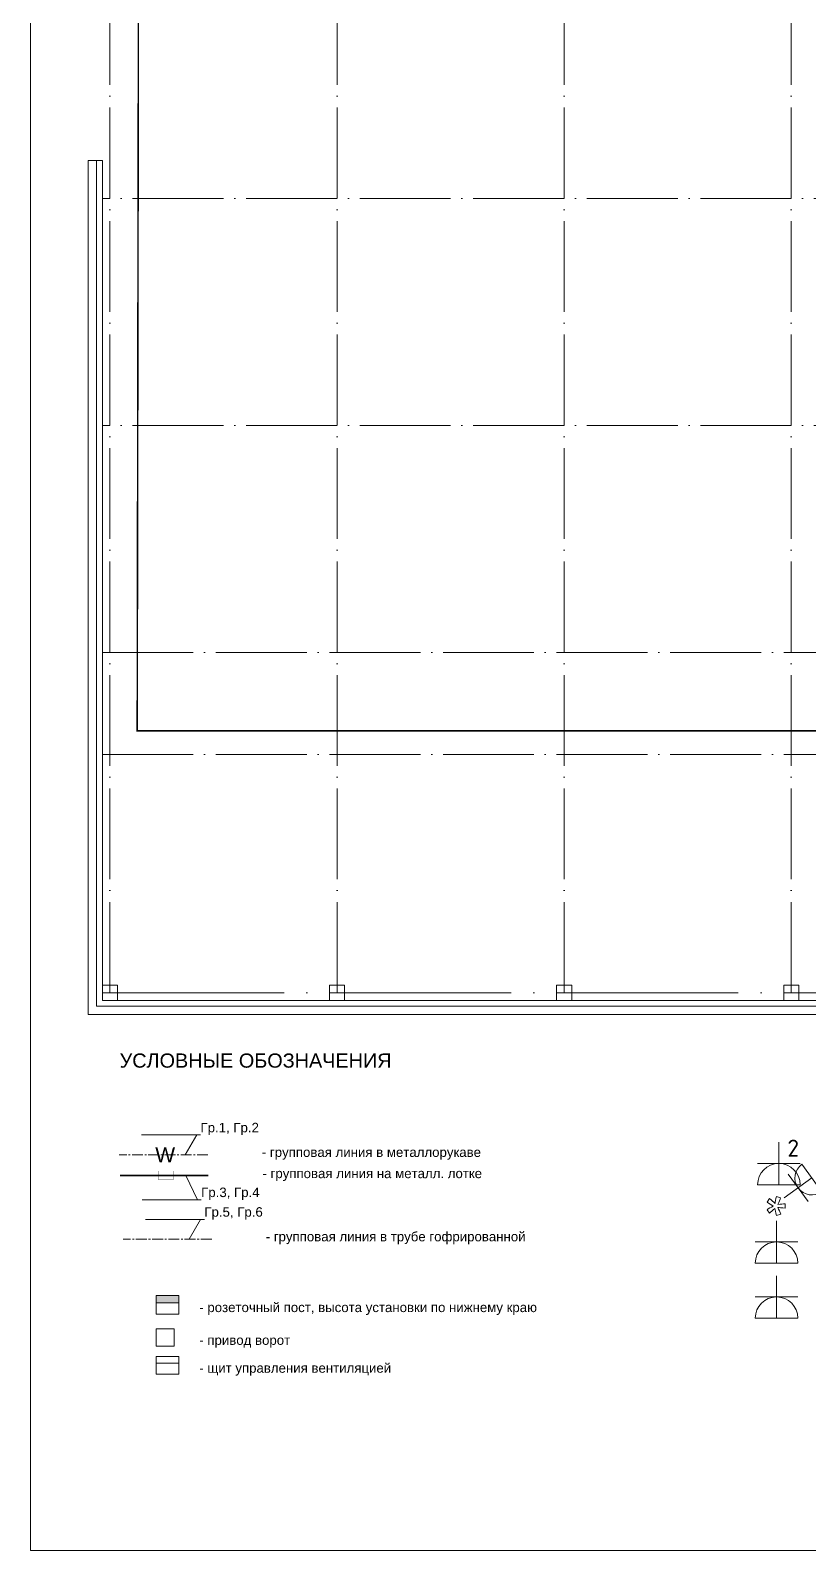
# Model space of a CAD drawing. Header units: millimetres. Extents: x -7047 to 653546, y -441812 to -147059.
# Drawn here: x 94766 to 115322, y -304473 to -264285 of the extents above; entities that cross this region are included whole.
import ezdxf
from ezdxf import colors
from ezdxf.entities.mleader import LeaderData, LeaderLine
from ezdxf.enums import TextEntityAlignment as Align
from ezdxf.math import Vec2, Vec3

# ---------------------------------------------------------------- set-up
doc = ezdxf.new("R2010")
doc.units = ezdxf.units.MM
for name, pattern in [('ACAD_ISO04W100', [30, 24, -3, 0, -3]), ('PHANTOM2', [31.75, 15.875, -3.175, 3.175, -3.175, 3.175, -3.175]), ('осевая2', [28.575, 19.05, -3.175, 3.175, -3.175])]:
    doc.linetypes.add(name, pattern=pattern)
for name, color, linetype, lineweight in [('$Osveshenie', 240, 'Continuous', 15), ('$Оbорудование', 173, 'Continuous', 20), ('$Оbорудование @ 1', 173, 'Continuous', 20), ('$Оbорудование @ 150', 173, 'Continuous', 20), ('$Оbорудование @ 60', 173, 'Continuous', 20), ('1-Колонна', 244, 'Continuous', 60), ('1-Стена сэндвич-панель', 157, 'Continuous', 60), ('1-Цоколь', 249, 'Continuous', 15), ('Ось', 251, 'ACAD_ISO04W100', 9)]:
    doc.layers.add(name, color=color, linetype=linetype, lineweight=lineweight)
doc.layers.add('$TEXT', color=250, linetype='Continuous')
doc.layers.add('1 этаж', color=7, linetype='Continuous')
doc.styles.add('Arial Annotative', font='arial.ttf', dxfattribs={"height": 2.5})
doc.styles.add('GOST_B 0.0', font='isocpeur.ttf')
doc.styles.add('Анно2.0', font='arial.ttf', dxfattribs={"height": 2})
doc.styles.add('Аннот2.5', font='arial.ttf', dxfattribs={"height": 2.5})

# ---------------------------------------------------------------- blocks, each defined once
blk = doc.blocks.new('_None')
blk = doc.blocks.new('234234234')
at = {"layer": '$Оbорудование'}
h = blk.add_hatch(color=256, dxfattribs=at)
h.dxf.hatch_style = 1
h.paths.add_polyline_path([(150, 125), (30, 25), (150, 25)], flags=17)
h.paths.add_polyline_path([(150, 125), (-150, 125), (-30, 25), (30, 25)])
h.paths.add_polyline_path([(-150, 125), (-150, 25), (-30, 25)])
blk.add_lwpolyline([(-150, -125), (150, -125), (150, 125), (-150, 125)], close=True, dxfattribs=at)
blk.add_lwpolyline([(-150, 125), (-150, 25), (150, 25)], dxfattribs=at)
blk = doc.blocks.new('$БлокРозеток 2п+PEскрыт_IP2X')
at = {"layer": '$Оbорудование', "lineweight": 20}
for points in [[(0, 0), (0, 5)], [(-2.5, 2.5), (2.5, 2.5)]]:
    blk.add_lwpolyline(points, dxfattribs=at)
blk.add_lwpolyline([(-2.5, 0, -1), (2.5, 0), (-2.5, 0)], format="xyb", dxfattribs=at)
at = {"style": 'GOST_B 0.0'}
blk.add_attdef('КОЛИЧЕСТВОРОЗЕТОК', text='', height=2, dxfattribs=at).set_placement((1, 2.7), align=Align.BOTTOM_LEFT)
blk = doc.blocks.new('$Розетка 2п+PEcкрыт_IP2x')
at = {"layer": '$Оbорудование', "lineweight": 20}
for points in [[(0, 0), (0, 5)], [(-2.5, 2.5), (2.5, 2.5)]]:
    blk.add_lwpolyline(points, dxfattribs=at)
blk.add_lwpolyline([(-2.5, 0, -1), (2.5, 0), (-2.5, 0)], format="xyb", dxfattribs=at)
blk = doc.blocks.new('*U184')
at = {"layer": '$Оbорудование @ 1', "rotation": 35.85142707695863}
blk.add_blockref('$Розетка 2п+PEcкрыт_IP2x', (156, 98), dxfattribs=at)
at = {"layer": '$Оbорудование @ 60', "xscale": 60, "yscale": 60, "zscale": 60, "rotation": 35.85142707695862}
blk.add_blockref('$Розетка 2п+PEcкрыт_IP2x', (156, 98), dxfattribs=at)
blk = doc.blocks.new('вывод кондиционер')
for p, q in [((-163, 373), (-174, 409)), ((-154, 471), (-124, 493)), ((-58, 493), (-27, 471)), ((-7, 409), (-19, 374)), ((-163, 373), (-163, 373)), ((-74, 334), (-110, 334))]:
    blk.add_line(p, q)
for points in [[(-174, 409), (-147, 417), (-127, 422), (-113, 423)], [(-113, 423), (-133, 446), (-147, 462), (-154, 471)], [(-124, 493), (-115, 479), (-104, 461), (-92, 438)], [(-92, 438), (-83, 456), (-72, 474), (-58, 493)], [(-27, 471), (-41, 452), (-55, 436), (-70, 422)], [(-70, 422), (-57, 421), (-35, 417), (-7, 409)], [(-104, 398), (-124, 388), (-144, 380), (-163, 373)], [(-110, 334), (-109, 365), (-107, 386), (-104, 398)], [(-19, 374), (-35, 379), (-55, 387), (-79, 398)], [(-79, 398), (-75, 371), (-73, 350), (-74, 334)]]:
    blk.add_open_spline(points, degree=3)
at = {"layer": '$Оbорудование', "color": 1, "linetype": 'ByBlock'}
blk.add_blockref('*U184', (0, 0), dxfattribs=at)
blk = doc.blocks.new('A$C181874AD')
at = {"layer": '$Osveshenie', "color": 7, "linetype": 'осевая2', "ltscale": 15}
for points in [[(2329, -2302), (-10, -2302)], [(2431, -4533), (92, -4533)], [(2431, -4533), (92, -4533)]]:
    blk.add_lwpolyline(points, dxfattribs=at)
at = {"layer": '$Osveshenie', "color": 7, "const_width": 10}
blk.add_lwpolyline([(1029, -2736), (1029, -2962), (1411, -2962), (1411, -2736)], dxfattribs=at)
at = {"layer": '$Osveshenie', "color": 7, "linetype": 'PHANTOM2', "ltscale": 30, "const_width": 40}
blk.add_lwpolyline([(2346, -2849), (12, -2849)], dxfattribs=at)
at = {"layer": '$Оbорудование', "color": 7}
for points in [[(966, -6903), (1441, -6903), (1441, -7366), (966, -7366)], [(966, -7640), (1565, -7640), (1565, -8102), (966, -8102)]]:
    blk.add_lwpolyline(points, close=True, dxfattribs=at)
blk.add_lwpolyline([(966, -7808), (1565, -7808)], dxfattribs=at)
at = {"color": 7, "lineweight": 0, "xscale": 2, "yscale": 2, "zscale": 2}
blk.add_blockref('234234234', (1261, -6269), dxfattribs=at)
at = {"layer": '$Osveshenie', "color": 7, "style": 'Аннот2.5'}
for s, p in [('- групповая линия в металлорукаве', (3756, -2360)), ('- групповая линия на металл. лотке', (3773, -2921)), ('- групповая линия в трубе гофрированной', (3858, -4591)), ('- групповая линия в трубе гофрированной', (3858, -4591))]:
    blk.add_text(s, height=250, dxfattribs=at).set_placement(p)
at = {"layer": '$Osveshenie', "color": 7, "insert": (1466, -2302), "char_height": 400, "width": 1563.28, "attachment_point": 6, "style": 'Анно2.0'}
blk.add_mtext('W', dxfattribs=at)
at = {"color": 7, "lineweight": 0, "style": 'Аннот2.5'}
for s, p in [('- розеточный пост, высота установки по нижнему краю', (2104, -6462)), ('- привод ворот', (2104, -7328)), ('- щит управления вентиляцией', (2104, -8065))]:
    blk.add_text(s, height=250, dxfattribs=at).set_placement(p)
at = {"layer": '1 этаж', "color": 7, "lineweight": 25, "style": 'Аннот2.5'}
blk.add_text('УСЛОВНЫЕ ОБОЗНАЧЕНИЯ', height=375, dxfattribs=at).set_placement((0, 0))
at = {"layer": '$TEXT', "color": 7}
ml = blk.add_multileader_mtext('Standard', dxfattribs=at)
ml.set_content('Гр.1, Гр.2', color=7, style='Arial Annotative')
ml.set_leader_properties(color=256)
ml.set_arrow_properties(name='NONE')
ml.build(insert=Vec2(0, 0))
ml.multileader.update_dxf_attribs({"text_left_attachment_type": 6, "text_right_attachment_type": 6, "dogleg_length": 1, "arrow_head_size": 300, "scale": 100})
ctx = ml.context
ctx.base_point, ctx.scale, ctx.char_height, ctx.arrow_head_size, ctx.landing_gap_size, ctx.plane_origin = Vec3(2136, -1779), 100, 250, 300, 0, Vec3(1734, -2302)
ctx.left_attachment, ctx.right_attachment = 6, 6
notes = []
notes.append((ctx, [(0, (1, 1, 0), (2036, -1779), (1, 0), 100, [(0, [(1734, -2302), (2036, -1779)], 0, [])])]))
ctx.mtext.insert, ctx.mtext.flow_direction = Vec3(2136, -1459), 5
ml = blk.add_multileader_mtext('Standard', dxfattribs=at)
ml.set_content('Гр.3, Гр.4', color=7, style='Arial Annotative')
ml.set_leader_properties(color=256)
ml.set_arrow_properties(name='NONE')
ml.build(insert=Vec2(0, 0))
ml.multileader.update_dxf_attribs({"text_left_attachment_type": 6, "text_right_attachment_type": 6, "dogleg_length": 1, "arrow_head_size": 300, "scale": 100})
ctx = ml.context
ctx.base_point, ctx.scale, ctx.char_height, ctx.arrow_head_size, ctx.landing_gap_size, ctx.plane_origin = Vec3(2153, -3491), 100, 250, 300, 0, Vec3(1751, -2849)
ctx.left_attachment, ctx.right_attachment = 6, 6
notes.append((ctx, [(0, (1, 1, 0), (2053, -3491), (1, 0), 100, [(0, [(1751, -2849), (2053, -3491)], 0, [])])]))
ctx.mtext.insert, ctx.mtext.flow_direction = Vec3(2153, -3171), 5
ml = blk.add_multileader_mtext('Standard', dxfattribs=at)
ml.set_content('Гр.5, Гр.6', color=7, style='Arial Annotative')
ml.set_leader_properties(color=256)
ml.set_arrow_properties(name='NONE')
ml.build(insert=Vec2(0, 0))
ml.multileader.update_dxf_attribs({"text_left_attachment_type": 6, "text_right_attachment_type": 6, "dogleg_length": 1, "arrow_head_size": 300, "scale": 100})
ctx = ml.context
ctx.base_point, ctx.scale, ctx.char_height, ctx.arrow_head_size, ctx.landing_gap_size, ctx.plane_origin = Vec3(2238, -4010), 100, 250, 300, 0, Vec3(1836, -4533)
ctx.left_attachment, ctx.right_attachment = 6, 6
notes.append((ctx, [(0, (1, 1, 0), (2138, -4010), (1, 0), 100, [(0, [(1836, -4533), (2138, -4010)], 0, [])])]))
ctx.mtext.insert, ctx.mtext.flow_direction = Vec3(2238, -3690), 5
for ctx, leaders in notes:
    for number, flags, end, landing, length, lines in leaders:
        leader = LeaderData()
        leader.index, (leader.has_last_leader_line, leader.has_dogleg_vector, leader.attachment_direction) = number, flags
        leader.last_leader_point, leader.dogleg_vector, leader.dogleg_length = Vec3(end), Vec3(landing), length
        for number, points, colour, breaks in lines:
            line = LeaderLine()
            line.index, line.vertices, line.color, line.breaks = number, Vec3.list(points), colors.encode_raw_color(colour), breaks
            leader.lines.append(line)
        ctx.leaders.append(leader)

msp = doc.modelspace()

# ---------------------------------------------------------------- linework, layer by layer
at = {"layer": '$Osveshenie', "color": 7, "linetype": 'PHANTOM2', "ltscale": 30, "const_width": 40}
msp.add_lwpolyline([(117401.9, -221725.6), (97688.9, -221725.3), (97586.7, -282800.8), (107288.2, -282800.8), (117401.9, -282800.8)], dxfattribs=at)
at = {"layer": '$Оbорудование', "color": 0, "linetype": 'ByBlock'}
for p, q in [((94766, -304473.2), (94766, -215052.2)), ((96295.6, -267726.8), (96665.6, -267726.8)), ((96665.6, -268726.8), (96665.6, -267726.8)), ((125774.4, -304473.2), (94766, -304473.2))]:
    msp.add_line(p, q, dxfattribs=at)
at = {"layer": '1-Колонна', "color": 7, "lineweight": 0}
for points in [[(96665.6, -289526.8), (97065.6, -289526.8), (97065.6, -289926.8), (96665.6, -289926.8)], [(102665.6, -289526.8), (103065.6, -289526.8), (103065.6, -289926.8), (102665.6, -289926.8)], [(108665.6, -289526.8), (109065.6, -289526.8), (109065.6, -289926.8), (108665.6, -289926.8)], [(114665.6, -289526.8), (115065.6, -289526.8), (115065.6, -289926.8), (114665.6, -289926.8)]]:
    msp.add_lwpolyline(points, close=True, dxfattribs=at)
at = {"layer": '1-Стена сэндвич-панель', "color": 7, "lineweight": 0}
for points in [[(96515.6, -267726.8), (96515.6, -290076.8), (117401.9, -290076.8)], [(96665.6, -267726.8), (96665.6, -289926.8), (117401.9, -289926.8)]]:
    msp.add_lwpolyline(points, dxfattribs=at)
at = {"layer": '1-Цоколь', "color": 7, "lineweight": 0}
msp.add_lwpolyline([(96295.6, -267726.8), (96295.6, -290296.8), (117401.9, -290296.8)], dxfattribs=at)
at = {"layer": 'Ось', "color": 7, "lineweight": 0, "ltscale": 100}
for p, q in [((102865.6, -289726.8), (102865.6, -217837.1)), ((108865.6, -289726.8), (108865.6, -217837.1)), ((114865.6, -289726.8), (114865.6, -217837.1)), ((96865.6, -289726.8), (96865.6, -233726.8)), ((150865.6, -268726.8), (96665.6, -268726.8)), ((150865.6, -274726.8), (96665.6, -274726.8)), ((96665.6, -280726.8), (150865.6, -280726.8)), ((96665.6, -283426.8), (150865.6, -283426.8))]:
    msp.add_line(p, q, dxfattribs=at)
at = {"layer": 'Ось', "color": 7, "lineweight": 0, "ltscale": 200}
msp.add_line((96665.6, -289726.8), (150865.6, -289726.8), dxfattribs=at)

# ---------------------------------------------------------------- block references
at = {"layer": '$Оbорудование', "color": 1, "linetype": 'ByBlock'}
msp.add_blockref('A$C181874AD', (97123, -291706.1), dxfattribs=at)
at = {"layer": '$Оbорудование', "color": 0, "linetype": 'ByBlock', "xscale": 3, "yscale": 3, "zscale": 3, "rotation": 90}
msp.add_blockref('вывод кондиционер', (115703.6, -295088.4), dxfattribs=at)
at = {"layer": '$Оbорудование @ 150', "color": 0, "linetype": 'ByBlock', "xscale": 225, "yscale": 225, "zscale": 225}
msp.add_blockref('$БлокРозеток 2п+PEскрыт_IP2X', (114537.8, -294801.2), dxfattribs=at).add_auto_attribs({'КОЛИЧЕСТВОРОЗЕТОК': '2'})
for p in [(114477.4, -296877.2), (114477.4, -298331.1)]:
    msp.add_blockref('$БлокРозеток 2п+PEскрыт_IP2X', p, dxfattribs=at)

doc.saveas('drawing.dxf')
